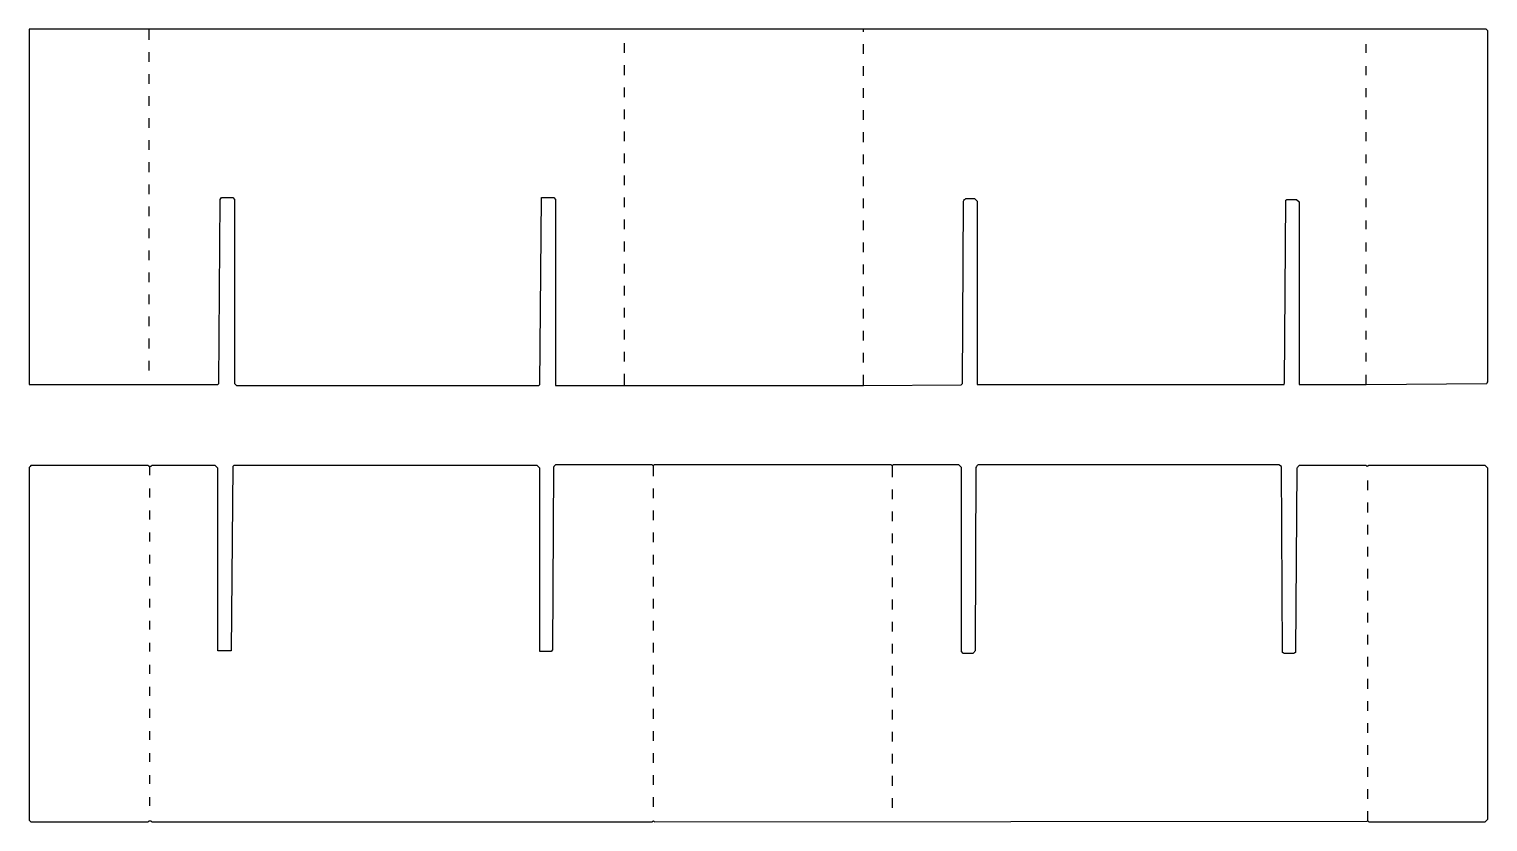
# Model space of a CAD drawing. Extents: x 85 to 1739, y 47 to 946.
import ezdxf

# ---------------------------------------------------------------- set-up
doc = ezdxf.new("R2010")
doc.units = 0
doc.layers.get('0').update_dxf_attribs({"linetype": 'CONTINUOUS'})

msp = doc.modelspace()

# ---------------------------------------------------------------- linework, layer by layer
at = {"color": 250, "linetype": 'CONTINUOUS'}
for points in [[(1031, 542), (1141.995576, 542.495496), (1143.502415, 544.002392), (1144.497585, 750.997608, -0.113637), (1147, 754), (1157, 754), (1160, 751), (1160, 543), (1508, 543), (1508.3, 544.9), (1510, 752), (1511, 753), (1522, 753), (1525, 750), (1525, 543), (1601, 543), (1737.985405, 543.999787), (1738.3, 544.9), (1739, 546), (1739, 944), (1737, 946), (85, 946), (85, 543), (299, 543), (300, 544), (301.497596, 752.997619), (303, 755), (316, 755), (318, 753), (318, 544), (320, 542), (663, 542), (664, 543), (666, 755), (680, 755), (682, 753), (682, 542), (760, 542), (1031, 542), (1031, 554)], [(1603, 48), (1604, 47), (1736, 47), (1738, 49), (1739, 50), (1739, 448), (1736, 451), (1604, 451), (1602, 450), (1601, 451), (1525, 451, 0.08741), (1522.497608, 447.99763), (1521.000092, 239.009569), (1520.1, 238.7), (1519, 238), (1508, 238), (1506.9, 238.7), (1505.99991, 239.009478), (1505, 450), (1502, 452), (1161, 452, 0.08741), (1158.497596, 448.997619), (1157.502404, 241.002381, -0.113638), (1155, 238), (1144, 238), (1142, 240), (1142, 449), (1139, 452), (1065, 452), (1064, 451), (1063.1, 451.2), (1062, 452), (794, 452), (793, 451), (792.1, 451.2), (791, 452), (682, 452, 0.087409), (679.497585, 448.997608), (678.502415, 242.002392), (677, 240), (664, 240), (664, 448), (661, 451), (317, 451), (316, 450), (314, 241), (299, 241), (299, 448), (296, 451), (224, 451), (223, 450), (221, 450), (220, 451), (87, 451), (86, 450), (85, 449), (85, 49), (87, 47), (220, 47), (221, 48), (223, 48), (224, 47), (791, 47), (793, 48), (794, 47), (1602.1, 47.8), (1603, 48), (1603, 59)]]:
    msp.add_lwpolyline(points, format="xyb", dxfattribs=at)
for points in [[(221, 934), (221, 946)], [(1031, 943), (1031, 946)], [(760, 919), (760, 930)], [(1031, 918), (1031, 929)], [(1601, 919), (1601, 929)], [(221, 909), (221, 920)], [(221, 884), (221, 895)], [(760, 894), (760, 905)], [(1031, 893), (1031, 904)], [(1601, 894), (1601, 904)], [(760, 869), (760, 880)], [(1031, 868), (1031, 879)], [(1601, 869), (1601, 879)], [(221, 859), (221, 870)], [(221, 834), (221, 845)], [(760, 844), (760, 855)], [(1031, 843), (1031, 854)], [(1601, 844), (1601, 854)], [(760, 819), (760, 830)], [(1031, 818), (1031, 829)], [(1601, 819), (1601, 829)], [(221, 809), (221, 820)], [(221, 784), (221, 795)], [(760, 794), (760, 805)], [(1031, 793), (1031, 804)], [(1601, 794), (1601, 804)], [(760, 769), (760, 780)], [(1031, 768), (1031, 779)], [(1601, 769), (1601, 779)], [(221, 759), (221, 770)], [(221, 734), (221, 745)], [(760, 744), (760, 755)], [(1031, 743), (1031, 754)], [(1601, 744), (1601, 754)], [(760, 719), (760, 730)], [(1031, 718), (1031, 729)], [(1601, 719), (1601, 729)], [(221, 709), (221, 720)], [(221, 684), (221, 695)], [(760, 694), (760, 705)], [(1031, 693), (1031, 704)], [(1601, 694), (1601, 704)], [(760, 669), (760, 680)], [(1031, 668), (1031, 679)], [(1601, 669), (1601, 679)], [(221, 659), (221, 670)], [(760, 644), (760, 655)], [(1031, 643), (1031, 654)], [(1601, 644), (1601, 654)], [(221, 634), (221, 645)], [(760, 619), (760, 630)], [(1031, 618), (1031, 629)], [(1601, 619), (1601, 629)], [(221, 609), (221, 620)], [(760, 594), (760, 605)], [(1031, 593), (1031, 604)], [(1601, 594), (1601, 604)], [(221, 584), (221, 595)], [(760, 569), (760, 580)], [(1031, 568), (1031, 579)], [(1601, 569), (1601, 579)], [(221, 559), (221, 570)], [(760, 542), (760, 555)], [(1601, 543), (1601, 554)], [(222, 440), (222, 450)], [(793, 439), (793, 451)], [(1064, 438), (1064, 451)], [(1603, 423), (1603, 434)], [(222, 415), (222, 425)], [(793, 414), (793, 425)], [(1064, 413), (1064, 424)], [(222, 390), (222, 400)], [(793, 389), (793, 400)], [(1064, 388), (1064, 399)], [(1603, 398), (1603, 409)], [(1603, 373), (1603, 384)], [(222, 365), (222, 375)], [(793, 364), (793, 375)], [(1064, 363), (1064, 374)], [(222, 340), (222, 350)], [(793, 339), (793, 350)], [(1064, 338), (1064, 349)], [(1603, 348), (1603, 359)], [(1603, 323), (1603, 334)], [(222, 315), (222, 325)], [(793, 314), (793, 325)], [(1064, 313), (1064, 324)], [(222, 290), (222, 300)], [(793, 289), (793, 300)], [(1064, 288), (1064, 299)], [(1603, 298), (1603, 309)], [(1603, 273), (1603, 284)], [(222, 265), (222, 275)], [(793, 264), (793, 275)], [(1064, 263), (1064, 274)], [(222, 240), (222, 250)], [(793, 239), (793, 250)], [(1064, 238), (1064, 249)], [(1603, 248), (1603, 259)], [(1603, 223), (1603, 234)], [(222, 215), (222, 225)], [(793, 214), (793, 225)], [(1064, 213), (1064, 224)], [(222, 190), (222, 200)], [(793, 189), (793, 200)], [(1064, 188), (1064, 199)], [(1603, 198), (1603, 209)], [(1603, 173), (1603, 184)], [(222, 165), (222, 175)], [(793, 164), (793, 175)], [(1064, 163), (1064, 174)], [(222, 140), (222, 150)], [(793, 139), (793, 150)], [(1064, 138), (1064, 149)], [(1603, 148), (1603, 159)], [(1603, 123), (1603, 134)], [(222, 115), (222, 125)], [(793, 114), (793, 125)], [(1064, 113), (1064, 124)], [(222, 90), (222, 100)], [(793, 89), (793, 100)], [(1603, 98), (1603, 109)], [(1064, 88), (1064, 99)], [(1603, 73), (1603, 84)], [(222, 65), (222, 75)], [(793, 64), (793, 75)], [(1064, 63), (1064, 74)]]:
    msp.add_lwpolyline(points, dxfattribs=at)

doc.saveas('drawing.dxf')
